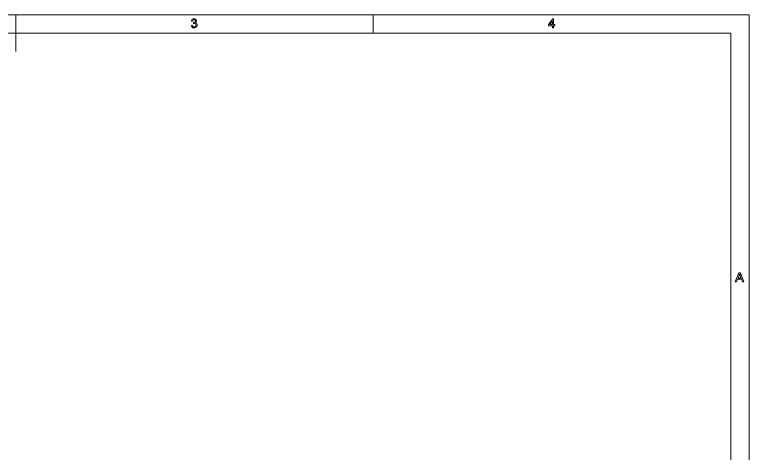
# Model space of a CAD drawing. Extents: x 10 to 410, y 5 to 287.
# Drawn here: x 209.7 to 410, y 167.5 to 287 of the extents above; entities that cross this region are included whole.
import ezdxf

# ---------------------------------------------------------------- set-up
doc = ezdxf.new("R2010")
doc.units = 0

msp = doc.modelspace()

# ---------------------------------------------------------------- linework, layer by layer
at = {"color": 7, "lineweight": 13}
for p, q in [((410, 287), (10, 287)), ((410, 10), (410, 287)), ((15, 282), (405, 282)), ((405, 47.109718), (405, 282))]:
    msp.add_line(p, q, dxfattribs=at)
at = {"color": 7, "lineweight": 13, "ltscale": 0.25}
msp.add_line((210, 287), (210, 277), dxfattribs=at)
at = {"color": 7, "lineweight": 13, "ltscale": 0.125}
msp.add_line((307.5, 287), (307.5, 282), dxfattribs=at)
at = {"color": 7, "lineweight": 13}
for points in [[(257.865936, 284.069977), (258.178436, 284.104706), (258.2453, 283.898407), (258.343903, 283.759094), (258.47818, 283.679749), (258.652069, 283.65329), (258.856476, 283.689453), (259.015015, 283.797882), (259.11676, 283.959625), (259.150665, 284.155701), (259.117218, 284.341431), (259.016907, 284.491791), (258.865082, 284.591278), (258.677032, 284.624451), (258.467072, 284.59079), (258.500153, 284.868591), (258.547363, 284.864777), (258.71698, 284.88913), (258.868805, 284.962158), (258.976013, 285.085785), (259.01178, 285.261932), (258.98526, 285.408264), (258.905701, 285.527222), (258.784241, 285.606171), (258.631989, 285.632477), (258.479797, 285.606415), (258.355286, 285.52829), (258.264435, 285.398102), (258.213165, 285.21579), (257.900665, 285.250519), (257.952057, 285.444244), (258.033875, 285.606537), (258.146149, 285.737457), (258.284058, 285.833435), (258.442749, 285.891052), (258.622223, 285.910248), (258.810822, 285.88855), (258.983826, 285.823456), (259.129639, 285.720764), (259.236633, 285.586365), (259.302368, 285.431458), (259.32428, 285.267334), (259.302643, 285.11441), (259.237732, 284.975739), (259.130524, 284.857666), (258.981934, 284.766571), (259.179749, 284.688263), (259.332672, 284.555267), (259.430542, 284.374817), (259.463165, 284.154053), (259.437256, 283.948059), (259.359589, 283.764038), (259.230133, 283.60202), (259.061127, 283.476196), (258.864838, 283.400696), (258.641205, 283.375519), (258.439209, 283.397003), (258.261444, 283.461487), (258.10791, 283.568939), (257.986725, 283.710571), (257.906067, 283.877594)], [(356.338165, 283.410248), (356.338165, 284.000519), (355.227051, 284.000519), (355.227051, 284.313019), (356.407593, 285.875519), (356.650665, 285.875519), (356.650665, 284.313019), (356.963165, 284.313019), (356.963165, 284.000519), (356.650665, 284.000519), (356.650665, 283.410248)], [(356.338165, 284.313019), (356.338165, 285.277649), (355.609528, 284.313019)], [(406.179169, 214.160263), (407.170929, 216.660263), (407.553955, 216.660263), (408.545715, 214.160263), (408.178436, 214.160263), (407.898468, 214.924149), (406.826416, 214.924149), (406.546478, 214.160263)], [(406.928955, 215.201935), (407.79538, 215.201935), (407.548553, 215.876297), (407.476257, 216.072403), (407.414246, 216.241119), (407.362457, 216.382492), (407.278229, 216.153122), (407.192627, 215.919708)]]:
    msp.add_lwpolyline(points, close=True, dxfattribs=at)

doc.saveas('drawing.dxf')
